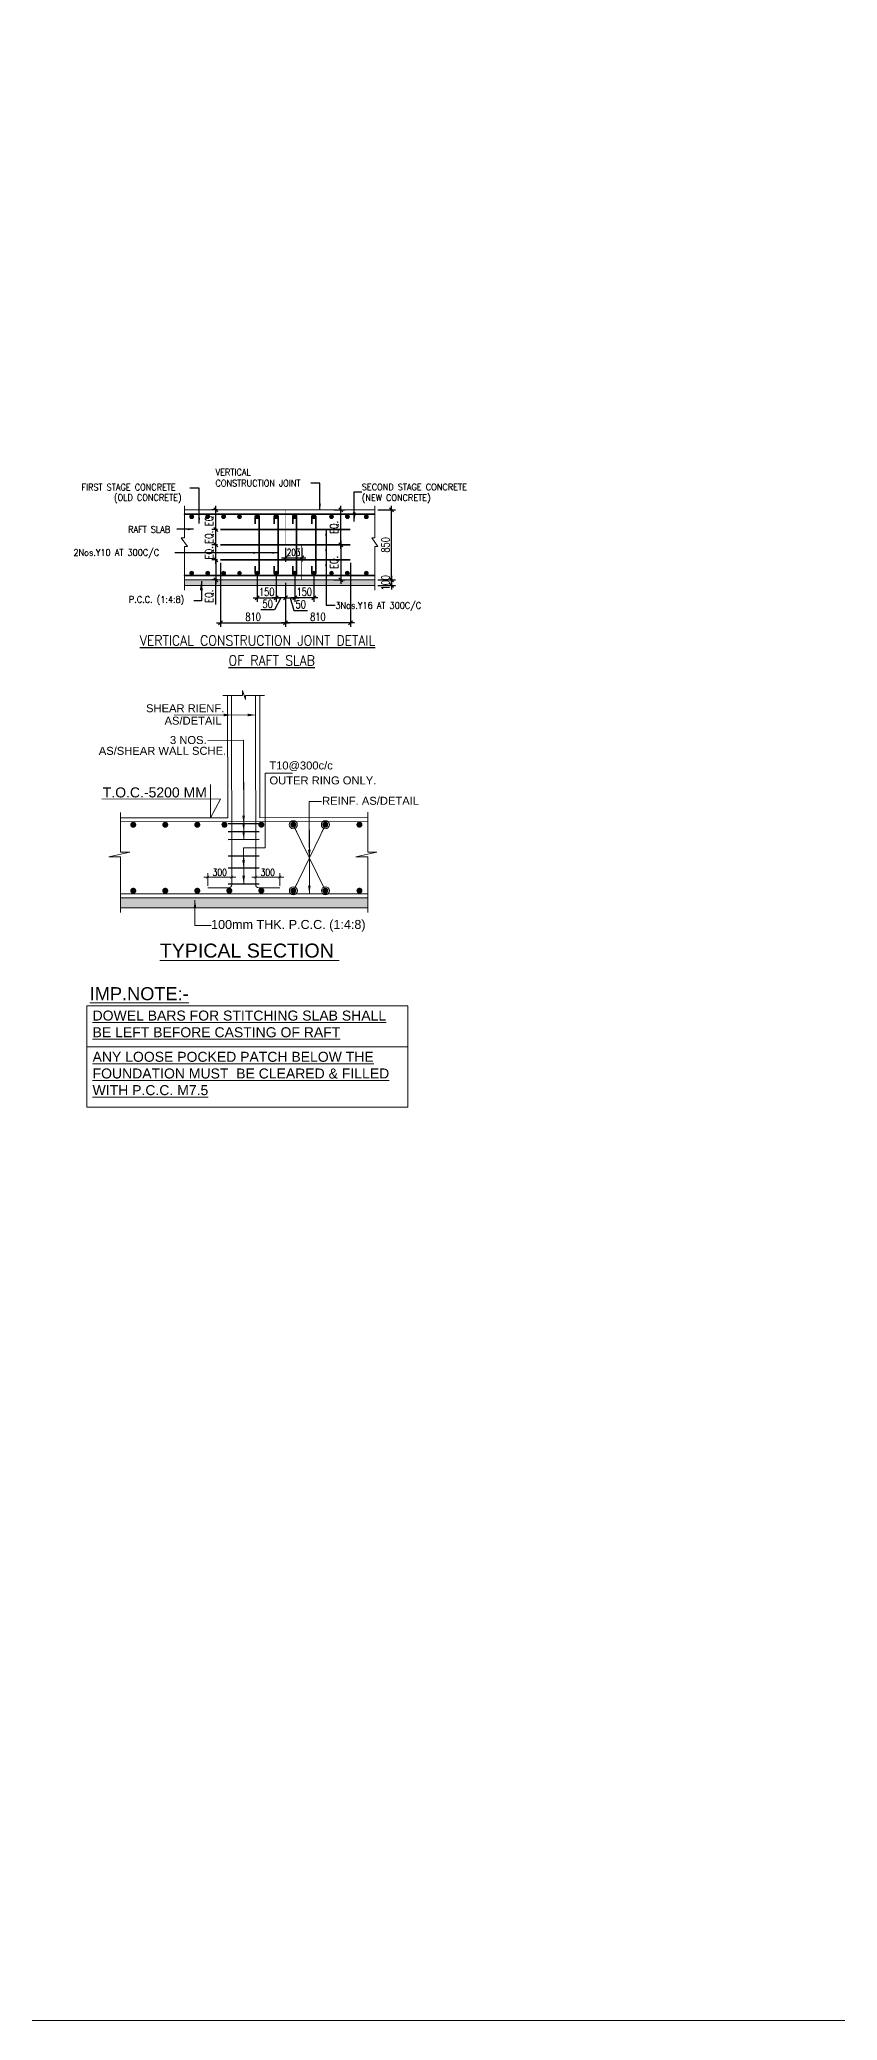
# Model space of a CAD drawing. Header units: millimetres. Extents: x 1123469 to 1752051, y -126924 to 196924.
# Drawn here: x 1429354 to 1449287, y 76541 to 126037 of the extents above; entities that cross this region are included whole.
import ezdxf

# ---------------------------------------------------------------- set-up
doc = ezdxf.new("R2010")
doc.units = ezdxf.units.MM
doc.header["$LTSCALE"] = 500
doc.header["$MEASUREMENT"] = 0
doc.header["$PDMODE"] = 34
doc.linetypes.add('( Hidden )', pattern=[0.375, 0.25, -0.125])
doc.linetypes.add('DASHED', pattern=[0.75, 0.5, -0.25])
doc.layers.get('Defpoints').update_dxf_attribs({"lineweight": 0})
for name, color, linetype, lineweight in [('ARWO', 1, 'Continuous', 18), ('DIM', 1, 'Continuous', 20), ('HATCH', 1, 'Continuous', 5), ('LINE', 7, 'Continuous', 13), ('RAFT LINE', 251, 'Continuous', 0), ('RAFT REIN.', 7, 'Continuous', 18), ('RAFT REIN. MARK', 3, 'Continuous', 18), ('RAFT SECTION', 4, 'Continuous', 18), ('REINFORCEMENT', 255, 'Continuous', 35), ('S - SUNK', 251, 'Continuous', 0), ('Section', 32, 'DASHED', 5), ('T1', 1, 'Continuous', 15), ('TEXT', 7, 'Continuous', 13), ('TEXT 01', 3, 'Continuous', 15), ('TEXT-FT', 3, 'Continuous', 5), ('TEXT01', 6, 'Continuous', 15)]:
    doc.layers.add(name, color=color, linetype=linetype, lineweight=lineweight)
for name, color, linetype in [('BAR', 1, 'Continuous'), ('Dim aa', 252, 'Continuous'), ('Reinf', 4, 'Continuous'), ('reinf.', 4, 'Continuous'), ('S-DIM', 2, 'Continuous'), ('TEXT 1', 1, 'Continuous')]:
    doc.layers.add(name, color=color, linetype=linetype)
doc.styles.add('3mm', font='arial.ttf')
doc.styles.add('dim1', font='arial.ttf', dxfattribs={"height": 5})
doc.styles.add('DIM50', font='simplex.shx', dxfattribs={"width": 0.75})
doc.styles.add('GN-DIM', font='romand.shx', dxfattribs={"width": 0.9, "height": 250})
doc.styles.add('MANJEET', font='romans.shx', dxfattribs={"width": 0.8})
doc.styles.add('rawat.25', font='simplex.shx', dxfattribs={"height": 300})
doc.styles.add('ROMANS', font='arialbd.ttf', dxfattribs={"width": 0.75})
doc.styles.add('RT', font='romant.shx', dxfattribs={"height": 8})
doc.styles.get("Standard").update_dxf_attribs({"font": 'arial.ttf'})
doc.linetypes.add('ZIGZAG', pattern='A,0.00254,-5.08,[131,ltypeshp.shx,S=5.08,R=0,X=-5.08,Y=0],-10.16,[131,ltypeshp.shx,S=5.08,R=180,X=5.08,Y=0],-5.08', length=20.32254)
doc.dimstyles.new('MANJEET', dxfattribs={"dimtxt": 175, "dimasz": 75, "dimexe": 100, "dimexo": 50, "dimgap": 35, "dimtad": 1, "dimdec": 0, "dimrnd": 5, "dimzin": 0, "dimdsep": 46, "dimtxsty": 'MANJEET', "dimblk": 'ARCHTICK', "dimcen": 0.09, "dimdle": 100, "dimclrd": 1, "dimclre": 1, "dimclrt": 3, "dimadec": 0, "dimazin": 0, "dimtfac": 1, "dimtdec": 0, "dimtofl": 0, "dimtmove": 0, "dimatfit": 3, "dimfxl": 4, "dimtolj": 1, "dimtzin": 0, "dimlwd": 13, "dimlwe": 15, "dimarcsym": 1})
doc.dimstyles.new('mm 1-25 [4 x]', dxfattribs={"dimtxt": 300, "dimasz": 225, "dimexe": 0.18, "dimexo": 0.0625, "dimgap": 50, "dimtad": 1, "dimdec": 0, "dimlfac": 0.25, "dimzin": 0, "dimdsep": 46, "dimtxsty": 'ROMANS', "dimcen": 0.09, "dimclrd": 253, "dimclre": 253, "dimclrt": 4, "dimadec": 0, "dimazin": 0, "dimtfac": 1, "dimtdec": 0, "dimtofl": 0, "dimtmove": 0, "dimatfit": 3, "dimfxl": 1, "dimtolj": 1, "dimtzin": 0, "dimarcsym": 0})
doc.dimstyles.new('PARAMVEER', dxfattribs={"dimtxt": 200, "dimasz": 100, "dimexe": 0, "dimexo": 25, "dimgap": 10, "dimtad": 1, "dimdec": 0, "dimrnd": 5, "dimzin": 0, "dimdsep": 46, "dimtxsty": '3mm', "dimblk": 'OBLIQUE', "dimcen": 0.09, "dimdle": 75, "dimclrd": 1, "dimclre": 1, "dimclrt": 3, "dimadec": 0, "dimazin": 0, "dimtfac": 1, "dimtdec": 0, "dimtmove": 1, "dimatfit": 3, "dimfxl": 100, "dimtolj": 1, "dimtzin": 0, "dimlwd": 18, "dimlwe": 5, "dimarcsym": 0})
doc.dimstyles.new('rawat.25', dxfattribs={"dimtxt": 300, "dimasz": 75, "dimexe": 100, "dimexo": 50, "dimgap": 35, "dimtad": 1, "dimdec": 0, "dimlfac": 0.25, "dimzin": 1, "dimdsep": 46, "dimtxsty": 'rawat.25', "dimblk": 'ARCHTICK', "dimcen": 0.09, "dimdle": 100, "dimclrd": 232, "dimclre": 232, "dimclrt": 3, "dimadec": 0, "dimazin": 0, "dimtfac": 1, "dimtdec": 0, "dimtix": 1, "dimtmove": 1, "dimatfit": 0, "dimfxl": 1, "dimarcsym": 0})
doc.dimstyles.new('section dim.', dxfattribs={"dimtxt": 250, "dimasz": 100, "dimexe": 100, "dimexo": 75, "dimgap": 50, "dimtad": 1, "dimdec": 0, "dimlfac": 0.5, "dimzin": 1, "dimdsep": 46, "dimtxsty": 'DIM50', "dimblk": 'OBLIQUE', "dimcen": 6, "dimdle": 100, "dimclrd": 1, "dimclre": 1, "dimclrt": 3, "dimadec": 0, "dimazin": 0, "dimtfac": 1, "dimtdec": 0, "dimtmove": 1, "dimatfit": 0, "dimfxl": 1, "dimtolj": 1, "dimtzin": 0, "dimarcsym": 0})

# ---------------------------------------------------------------- blocks, each defined once
blk = doc.blocks.new('_ArchTick')
at = {"color": 0, "linetype": 'ByBlock', "const_width": 0.15}
blk.add_lwpolyline([(-0.5, -0.5), (0.5, 0.5)], dxfattribs=at)
blk = doc.blocks.new('*D717')
at = {"layer": 'Defpoints', "color": 0, "linetype": 'ByBlock', "transparency": 16777216}
for p in [(6937098, -1113145), (6936498, -1113333), (6937098, -1113408)]:
    blk.add_point(p, dxfattribs=at)
at = {"layer": 'DIM', "color": 1, "lineweight": 13, "transparency": 16777216}
blk.add_line((6936398, -1113145), (6937198, -1113145), dxfattribs=at)
at = {"layer": 'DIM', "color": 1, "lineweight": 15, "transparency": 16777216}
for p, q in [((6936498, -1113283), (6936498, -1113045)), ((6937098, -1113358), (6937098, -1113045))]:
    blk.add_line(p, q, dxfattribs=at)
at = {"layer": 'DIM', "color": 1, "linetype": 'ByBlock', "lineweight": 13, "transparency": 16777216, "xscale": 75, "yscale": 75, "zscale": 75, "rotation": 180}
blk.add_blockref('_ArchTick', (6936498, -1113145), dxfattribs=at)
at = {"layer": 'DIM', "color": 1, "linetype": 'ByBlock', "lineweight": 13, "transparency": 16777216, "xscale": 75, "yscale": 75, "zscale": 75}
blk.add_blockref('_ArchTick', (6937098, -1113145), dxfattribs=at)
at = {"layer": 'DIM', "color": 3, "linetype": 'ByBlock', "lineweight": 13, "transparency": 16777216, "insert": (6936798, -1113022), "char_height": 175, "attachment_point": 5, "style": 'MANJEET'}
blk.add_mtext('\\A1;300', dxfattribs=at)
blk = doc.blocks.new('_Oblique')
at = {"color": 0, "linetype": 'ByBlock', "lineweight": -2}
blk.add_line((-0.5, -0.5), (0.5, 0.5), dxfattribs=at)
blk = doc.blocks.new('*D718')
at = {"layer": 'Defpoints', "color": 0, "linetype": 'ByBlock', "transparency": 16777216}
for p in [(6935298, -1113145), (6935298, -1113408), (6935898, -1113333)]:
    blk.add_point(p, dxfattribs=at)
at = {"layer": 'DIM', "color": 1, "lineweight": 13, "transparency": 16777216}
blk.add_line((6935998, -1113145), (6935198, -1113145), dxfattribs=at)
at = {"layer": 'DIM', "color": 1, "lineweight": 15, "transparency": 16777216}
for p, q in [((6935298, -1113358), (6935298, -1113045)), ((6935898, -1113283), (6935898, -1113045))]:
    blk.add_line(p, q, dxfattribs=at)
at = {"layer": 'DIM', "color": 1, "linetype": 'ByBlock', "lineweight": 13, "transparency": 16777216, "xscale": 75, "yscale": 75, "zscale": 75, "rotation": 180}
blk.add_blockref('_ArchTick', (6935298, -1113145), dxfattribs=at)
at = {"layer": 'DIM', "color": 1, "linetype": 'ByBlock', "lineweight": 13, "transparency": 16777216, "xscale": 75, "yscale": 75, "zscale": 75}
blk.add_blockref('_ArchTick', (6935898, -1113145), dxfattribs=at)
at = {"layer": 'DIM', "color": 3, "linetype": 'ByBlock', "lineweight": 13, "transparency": 16777216, "insert": (6935598, -1113022), "char_height": 175, "attachment_point": 5, "style": 'MANJEET'}
blk.add_mtext('\\A1;300', dxfattribs=at)
blk = doc.blocks.new('*D537')
at = {"layer": 'Defpoints', "color": 0, "transparency": 16777216}
for p in [(1427678, 113341), (1428094, 113341), (1427678, 111586)]:
    blk.add_point(p, dxfattribs=at)
at = {"layer": 'S-DIM', "color": 1, "lineweight": -2, "transparency": 16777216}
for p, q in [((1428094, 111486), (1428094, 113441)), ((1427753, 113341), (1428194, 113341)), ((1427753, 111586), (1428194, 111586))]:
    blk.add_line(p, q, dxfattribs=at)
at = {"layer": 'S-DIM', "color": 1, "lineweight": -2, "transparency": 16777216, "xscale": 100, "yscale": 100, "zscale": 100}
for p, rotation in [((1428094, 113341), 90), ((1428094, 111586), 270)]:
    blk.add_blockref('_Oblique', p, dxfattribs=dict(at, rotation=rotation))
at = {"layer": 'S-DIM', "color": 3, "transparency": 16777216, "insert": (1427944, 112463), "char_height": 200, "attachment_point": 5, "rotation": 90, "style": 'DIM50'}
blk.add_mtext('\\A1;850', dxfattribs=at)
blk = doc.blocks.new('*D538')
at = {"layer": 'Defpoints', "color": 0, "transparency": 16777216}
for p in [(1423825, 112087), (1425445, 111586), (1425445, 110515)]:
    blk.add_point(p, dxfattribs=at)
at = {"layer": 'S-DIM', "color": 1, "lineweight": -2, "transparency": 16777216}
for p, q in [((1423825, 112012), (1423825, 110415)), ((1425445, 111511), (1425445, 110415)), ((1423725, 110515), (1425545, 110515))]:
    blk.add_line(p, q, dxfattribs=at)
at = {"layer": 'S-DIM', "color": 1, "lineweight": -2, "transparency": 16777216, "xscale": 100, "yscale": 100, "zscale": 100, "rotation": 180}
blk.add_blockref('_Oblique', (1423825, 110515), dxfattribs=at)
at = {"layer": 'S-DIM', "color": 1, "lineweight": -2, "transparency": 16777216, "xscale": 100, "yscale": 100, "zscale": 100}
blk.add_blockref('_Oblique', (1425445, 110515), dxfattribs=at)
at = {"layer": 'S-DIM', "color": 3, "transparency": 16777216, "insert": (1424635, 110665), "char_height": 200, "attachment_point": 5, "style": 'DIM50'}
blk.add_mtext('\\A1;810', dxfattribs=at)
blk = doc.blocks.new('*D561')
at = {"layer": 'Defpoints', "color": 0, "transparency": 16777216}
for p in [(1425215, 111757), (1425445, 111586), (1425215, 111137)]:
    blk.add_point(p, dxfattribs=at)
at = {"layer": 'S-DIM', "color": 1, "lineweight": -2, "transparency": 16777216}
for p, q in [((1425215, 111682), (1425215, 111037)), ((1425445, 111511), (1425445, 111037)), ((1425215, 111137), (1425115, 111137)), ((1425330, 111137), (1425171, 110837)), ((1425445, 111137), (1425215, 111137)), ((1425445, 111137), (1425215, 111137)), ((1425445, 111137), (1425545, 111137)), ((1425171, 110837), (1424828, 110837))]:
    blk.add_line(p, q, dxfattribs=at)
at = {"layer": 'S-DIM', "color": 1, "lineweight": -2, "transparency": 16777216, "xscale": 100, "yscale": 100, "zscale": 100}
blk.add_blockref('_Oblique', (1425215, 111137), dxfattribs=at)
at = {"layer": 'S-DIM', "color": 1, "lineweight": -2, "transparency": 16777216, "xscale": 100, "yscale": 100, "zscale": 100, "rotation": 180}
blk.add_blockref('_Oblique', (1425445, 111137), dxfattribs=at)
at = {"layer": 'S-DIM', "color": 3, "transparency": 16777216, "insert": (1424999, 110987), "char_height": 200, "attachment_point": 5, "style": 'DIM50'}
blk.add_mtext('\\A1;50', dxfattribs=at)
blk = doc.blocks.new('*D539')
at = {"layer": 'Defpoints', "color": 0, "transparency": 16777216}
for p in [(1427065, 112087), (1425445, 111586), (1425445, 110515)]:
    blk.add_point(p, dxfattribs=at)
at = {"layer": 'S-DIM', "color": 1, "lineweight": -2, "transparency": 16777216}
for p, q in [((1427065, 112012), (1427065, 110415)), ((1425445, 111511), (1425445, 110415)), ((1427165, 110515), (1425345, 110515))]:
    blk.add_line(p, q, dxfattribs=at)
at = {"layer": 'S-DIM', "color": 1, "lineweight": -2, "transparency": 16777216, "xscale": 100, "yscale": 100, "zscale": 100, "rotation": 180}
blk.add_blockref('_Oblique', (1425445, 110515), dxfattribs=at)
at = {"layer": 'S-DIM', "color": 1, "lineweight": -2, "transparency": 16777216, "xscale": 100, "yscale": 100, "zscale": 100}
blk.add_blockref('_Oblique', (1427065, 110515), dxfattribs=at)
at = {"layer": 'S-DIM', "color": 3, "transparency": 16777216, "insert": (1426255, 110665), "char_height": 200, "attachment_point": 5, "style": 'DIM50'}
blk.add_mtext('\\A1;810', dxfattribs=at)
blk = doc.blocks.new('*D562')
at = {"layer": 'Defpoints', "color": 0, "transparency": 16777216}
for p in [(1425445, 111586), (1425675, 111757), (1425675, 111137)]:
    blk.add_point(p, dxfattribs=at)
at = {"layer": 'S-DIM', "color": 1, "lineweight": -2, "transparency": 16777216}
for p, q in [((1425445, 111511), (1425445, 111037)), ((1425675, 111682), (1425675, 111037)), ((1425445, 111137), (1425345, 111137)), ((1425445, 111137), (1425675, 111137)), ((1425445, 111137), (1425675, 111137)), ((1425560, 111137), (1425655, 110827)), ((1425675, 111137), (1425775, 111137)), ((1425655, 110827), (1425998, 110827))]:
    blk.add_line(p, q, dxfattribs=at)
at = {"layer": 'S-DIM', "color": 1, "lineweight": -2, "transparency": 16777216, "xscale": 100, "yscale": 100, "zscale": 100}
blk.add_blockref('_Oblique', (1425445, 111137), dxfattribs=at)
at = {"layer": 'S-DIM', "color": 1, "lineweight": -2, "transparency": 16777216, "xscale": 100, "yscale": 100, "zscale": 100, "rotation": 180}
blk.add_blockref('_Oblique', (1425675, 111137), dxfattribs=at)
at = {"layer": 'S-DIM', "color": 3, "transparency": 16777216, "insert": (1425826, 110977), "char_height": 200, "attachment_point": 5, "style": 'DIM50'}
blk.add_mtext('\\A1;50', dxfattribs=at)
blk = doc.blocks.new('*D540')
at = {"layer": 'Defpoints', "color": 0, "transparency": 16777216}
for p in [(1424738, 111757), (1425215, 111757), (1425215, 111137)]:
    blk.add_point(p, dxfattribs=at)
at = {"layer": 'S-DIM', "color": 1, "lineweight": -2, "transparency": 16777216}
for p, q in [((1424738, 111682), (1424738, 111037)), ((1425215, 111682), (1425215, 111037)), ((1424638, 111137), (1425315, 111137))]:
    blk.add_line(p, q, dxfattribs=at)
at = {"layer": 'S-DIM', "color": 1, "lineweight": -2, "transparency": 16777216, "xscale": 100, "yscale": 100, "zscale": 100, "rotation": 180}
blk.add_blockref('_Oblique', (1424738, 111137), dxfattribs=at)
at = {"layer": 'S-DIM', "color": 1, "lineweight": -2, "transparency": 16777216, "xscale": 100, "yscale": 100, "zscale": 100}
blk.add_blockref('_Oblique', (1425215, 111137), dxfattribs=at)
at = {"layer": 'S-DIM', "color": 3, "transparency": 16777216, "insert": (1424976, 111287), "char_height": 200, "attachment_point": 5, "style": 'DIM50'}
blk.add_mtext('\\A1;150', dxfattribs=at)
blk = doc.blocks.new('*D541')
at = {"layer": 'Defpoints', "color": 0, "transparency": 16777216}
for p in [(1425675, 111757), (1426151, 111757), (1425675, 111137)]:
    blk.add_point(p, dxfattribs=at)
at = {"layer": 'S-DIM', "color": 1, "lineweight": -2, "transparency": 16777216}
for p, q in [((1425675, 111682), (1425675, 111037)), ((1426151, 111682), (1426151, 111037)), ((1426251, 111137), (1425575, 111137))]:
    blk.add_line(p, q, dxfattribs=at)
at = {"layer": 'S-DIM', "color": 1, "lineweight": -2, "transparency": 16777216, "xscale": 100, "yscale": 100, "zscale": 100, "rotation": 180}
blk.add_blockref('_Oblique', (1425675, 111137), dxfattribs=at)
at = {"layer": 'S-DIM', "color": 1, "lineweight": -2, "transparency": 16777216, "xscale": 100, "yscale": 100, "zscale": 100}
blk.add_blockref('_Oblique', (1426151, 111137), dxfattribs=at)
at = {"layer": 'S-DIM', "color": 3, "transparency": 16777216, "insert": (1425913, 111287), "char_height": 200, "attachment_point": 5, "style": 'DIM50'}
blk.add_mtext('\\A1;150', dxfattribs=at)
blk = doc.blocks.new('*D542')
at = {"layer": 'Defpoints', "color": 0, "transparency": 16777216}
for p in [(1425445, 112463), (1425850, 112463), (1425850, 112140)]:
    blk.add_point(p, dxfattribs=at)
at = {"layer": 'S-DIM', "color": 1, "lineweight": -2, "transparency": 16777216}
for p, q in [((1425445, 112388), (1425445, 112040)), ((1425850, 112388), (1425850, 112040)), ((1425345, 112140), (1425950, 112140))]:
    blk.add_line(p, q, dxfattribs=at)
at = {"layer": 'S-DIM', "color": 1, "lineweight": -2, "transparency": 16777216, "xscale": 100, "yscale": 100, "zscale": 100, "rotation": 180}
blk.add_blockref('_Oblique', (1425445, 112140), dxfattribs=at)
at = {"layer": 'S-DIM', "color": 1, "lineweight": -2, "transparency": 16777216, "xscale": 100, "yscale": 100, "zscale": 100}
blk.add_blockref('_Oblique', (1425850, 112140), dxfattribs=at)
at = {"layer": 'S-DIM', "color": 3, "transparency": 16777216, "insert": (1425647, 112277), "char_height": 175, "attachment_point": 5, "style": 'DIM50'}
blk.add_mtext('\\A1;203', dxfattribs=at)
blk = doc.blocks.new('*D543')
at = {"layer": 'Defpoints', "color": 0, "transparency": 16777216}
for p in [(1426580, 113341), (1426826, 113341), (1426580, 112463)]:
    blk.add_point(p, dxfattribs=at)
at = {"layer": 'S-DIM', "color": 1, "lineweight": -2, "transparency": 16777216}
for p, q in [((1426826, 112363), (1426826, 113441)), ((1426655, 113341), (1426926, 113341)), ((1426655, 112463), (1426926, 112463))]:
    blk.add_line(p, q, dxfattribs=at)
at = {"layer": 'S-DIM', "color": 1, "lineweight": -2, "transparency": 16777216, "xscale": 100, "yscale": 100, "zscale": 100}
for p, rotation in [((1426826, 113341), 90), ((1426826, 112463), 270)]:
    blk.add_blockref('_Oblique', p, dxfattribs=dict(at, rotation=rotation))
at = {"layer": 'S-DIM', "color": 3, "transparency": 16777216, "insert": (1426667, 112902), "char_height": 200, "attachment_point": 5, "rotation": 90, "style": 'DIM50'}
blk.add_mtext('\\A1;EQ.', dxfattribs=at)
blk = doc.blocks.new('*D544')
at = {"layer": 'Defpoints', "color": 0, "transparency": 16777216}
for p in [(1426580, 112463), (1426580, 111586), (1426826, 111586)]:
    blk.add_point(p, dxfattribs=at)
at = {"layer": 'S-DIM', "color": 1, "lineweight": -2, "transparency": 16777216}
for p, q in [((1426655, 112463), (1426926, 112463)), ((1426826, 112563), (1426826, 111486)), ((1426655, 111586), (1426926, 111586))]:
    blk.add_line(p, q, dxfattribs=at)
at = {"layer": 'S-DIM', "color": 1, "lineweight": -2, "transparency": 16777216, "xscale": 100, "yscale": 100, "zscale": 100}
for p, rotation in [((1426826, 112463), 90), ((1426826, 111586), 270)]:
    blk.add_blockref('_Oblique', p, dxfattribs=dict(at, rotation=rotation))
at = {"layer": 'S-DIM', "color": 3, "transparency": 16777216, "insert": (1426667, 112025), "char_height": 200, "attachment_point": 5, "rotation": 90, "style": 'DIM50'}
blk.add_mtext('\\A1;EQ.', dxfattribs=at)
blk = doc.blocks.new('*D563')
at = {"layer": 'Defpoints', "color": 0, "transparency": 16777216}
for p in [(1427678, 111586), (1427678, 111451), (1428094, 111451)]:
    blk.add_point(p, dxfattribs=at)
at = {"layer": 'S-DIM', "color": 1, "lineweight": -2, "transparency": 16777216}
for p, q in [((1427753, 111586), (1428194, 111586)), ((1427753, 111451), (1428194, 111451)), ((1428094, 111686), (1428094, 111351))]:
    blk.add_line(p, q, dxfattribs=at)
at = {"layer": 'S-DIM', "color": 1, "lineweight": -2, "transparency": 16777216, "xscale": 100, "yscale": 100, "zscale": 100}
for p, rotation in [((1428094, 111586), 90), ((1428094, 111451), 270)]:
    blk.add_blockref('_Oblique', p, dxfattribs=dict(at, rotation=rotation))
at = {"layer": 'S-DIM', "color": 3, "transparency": 16777216, "insert": (1427944, 111518), "char_height": 200, "attachment_point": 5, "rotation": 90, "style": 'DIM50'}
blk.add_mtext('\\A1;100', dxfattribs=at)
blk = doc.blocks.new('*D564')
at = {"layer": 'Defpoints', "color": 0, "transparency": 16777216}
for p in [(1423825, 112087), (1423704, 111586), (1423825, 111586)]:
    blk.add_point(p, dxfattribs=at)
at = {"layer": 'S-DIM', "color": 1, "lineweight": -2, "transparency": 16777216}
for p, q in [((1423750, 112087), (1423604, 112087)), ((1423704, 112087), (1423704, 112187)), ((1423704, 112087), (1423704, 111586)), ((1423704, 112087), (1423704, 111586)), ((1423750, 111586), (1423604, 111586)), ((1423704, 111586), (1423704, 111486)), ((1423704, 110976), (1423704, 111586))]:
    blk.add_line(p, q, dxfattribs=at)
at = {"layer": 'S-DIM', "color": 1, "lineweight": -2, "transparency": 16777216, "xscale": 100, "yscale": 100, "zscale": 100}
for p, rotation in [((1423704, 112087), 270), ((1423704, 111586), 90)]:
    blk.add_blockref('_Oblique', p, dxfattribs=dict(at, rotation=rotation))
at = {"layer": 'S-DIM', "color": 3, "transparency": 16777216, "insert": (1423544, 111179), "char_height": 200, "attachment_point": 5, "rotation": 90, "style": 'DIM50'}
blk.add_mtext('\\A1;EQ.', dxfattribs=at)
blk = doc.blocks.new('*D565')
at = {"layer": 'Defpoints', "color": 0, "transparency": 16777216}
for p in [(1423704, 112463), (1423825, 112463), (1423825, 112087)]:
    blk.add_point(p, dxfattribs=at)
at = {"layer": 'S-DIM', "color": 1, "lineweight": -2, "transparency": 16777216}
for p, q in [((1423750, 112463), (1423604, 112463)), ((1423704, 111987), (1423704, 112563)), ((1423750, 112087), (1423604, 112087))]:
    blk.add_line(p, q, dxfattribs=at)
at = {"layer": 'S-DIM', "color": 1, "lineweight": -2, "transparency": 16777216, "xscale": 100, "yscale": 100, "zscale": 100}
for p, rotation in [((1423704, 112463), 90), ((1423704, 112087), 270)]:
    blk.add_blockref('_Oblique', p, dxfattribs=dict(at, rotation=rotation))
at = {"layer": 'S-DIM', "color": 3, "transparency": 16777216, "insert": (1423544, 112265), "char_height": 200, "attachment_point": 5, "rotation": 90, "style": 'DIM50'}
blk.add_mtext('\\A1;EQ.', dxfattribs=at)
blk = doc.blocks.new('*D566')
at = {"layer": 'Defpoints', "color": 0, "transparency": 16777216}
for p in [(1423704, 112846), (1423825, 112846), (1423825, 112463)]:
    blk.add_point(p, dxfattribs=at)
at = {"layer": 'S-DIM', "color": 1, "lineweight": -2, "transparency": 16777216}
for p, q in [((1423704, 112363), (1423704, 112946)), ((1423750, 112846), (1423604, 112846)), ((1423750, 112463), (1423604, 112463))]:
    blk.add_line(p, q, dxfattribs=at)
at = {"layer": 'S-DIM', "color": 1, "lineweight": -2, "transparency": 16777216, "xscale": 100, "yscale": 100, "zscale": 100}
for p, rotation in [((1423704, 112846), 90), ((1423704, 112463), 270)]:
    blk.add_blockref('_Oblique', p, dxfattribs=dict(at, rotation=rotation))
at = {"layer": 'S-DIM', "color": 3, "transparency": 16777216, "insert": (1423544, 112654), "char_height": 200, "attachment_point": 5, "rotation": 90, "style": 'DIM50'}
blk.add_mtext('\\A1;EQ.', dxfattribs=at)
blk = doc.blocks.new('*D567')
at = {"layer": 'Defpoints', "color": 0, "transparency": 16777216}
for p in [(1423704, 113341), (1423825, 113341), (1423825, 112846)]:
    blk.add_point(p, dxfattribs=at)
at = {"layer": 'S-DIM', "color": 1, "lineweight": -2, "transparency": 16777216}
for p, q in [((1423704, 112746), (1423704, 113441)), ((1423750, 113341), (1423604, 113341)), ((1423750, 112846), (1423604, 112846))]:
    blk.add_line(p, q, dxfattribs=at)
at = {"layer": 'S-DIM', "color": 1, "lineweight": -2, "transparency": 16777216, "xscale": 100, "yscale": 100, "zscale": 100}
for p, rotation in [((1423704, 113341), 90), ((1423704, 112846), 270)]:
    blk.add_blockref('_Oblique', p, dxfattribs=dict(at, rotation=rotation))
at = {"layer": 'S-DIM', "color": 3, "transparency": 16777216, "insert": (1423544, 113093), "char_height": 200, "attachment_point": 5, "rotation": 90, "style": 'DIM50'}
blk.add_mtext('\\A1;EQ.', dxfattribs=at)
blk = doc.blocks.new('BFE')
at = {"layer": 'HATCH', "linetype": 'ByBlock', "lineweight": 5}
h = blk.add_hatch(dxfattribs=at)
h.set_pattern_fill('AR-CONC', color=256, scale=30)
h.set_pattern_definition([(50, (0, 0), (215.178055, -18.8256405), [22.5, -247.5]), (355, (0, 0), (-41.6254, 225.65764), [18, -198]), (100.4514445, (17.93, -1.57), (173.552654, 206.831997), [19.1220576, -210.3426336]), (46.1842, (0, 60), (320.172399, -49.655784), [33.75, -371.25]), (96.6356355, (26.68, 55.86), (280.398584, 292.23558), [28.683103, -315.514128]), (351.184164, (0, 60), (280.398584, 292.23558), [27, -297]), (21, (30, 45), (179.0721156, -120.785667), [22.5, -247.5]), (326, (30, 45), (72.9945996, 217.5450135), [18, -198]), (71.4514447, (44.92, 34.93), (252.066713, 96.759346), [19.122057, -210.3426336]), (37.5, (0, 0), (3.6479566, 99.86815615), [0, -195.6, 0, -201, 0, -198.75]), (7.5, (0, 0), (78.9208612, 118.3235136), [0, -114.6, 0, -191.1, 0, -75.75]), (327.5, (-66.9, 0), (160.14673085, -6.7664615), [0, -75, 0, -234, 0, -310.5]), (317.5, (-96.9, 0), (174.9558508, 30.0314947), [0, -97.5, 0, -155.4, 0, -220.5])])
h.paths.add_polyline_path([(6933122.5, -1113658.2), (6939295.1, -1113658.2), (6939295.1, -1113908.2), (6933122.5, -1113908.2)])
at = {"layer": 'ARWO'}
for p, q in [((6936737.7, -1110541.7), (6937414.9, -1110541.7)), ((6936737.7, -1112414.8), (6936737.7, -1110541.7))]:
    blk.add_line(p, q, dxfattribs=at)
at = {"layer": 'BAR'}
for p, q in [((6935811.7, -1111803.9), (6936581.7, -1111803.9)), ((6935811.7, -1112001.4), (6936581.7, -1112001.4)), ((6935811.7, -1112198.9), (6936581.7, -1112198.9)), ((6935811.7, -1112613.9), (6936581.7, -1112613.9)), ((6935811.7, -1112913.9), (6936581.7, -1112913.9)), ((6935811.7, -1113308.9), (6936581.7, -1113308.9))]:
    blk.add_line(p, q, dxfattribs=at)
at = {"layer": 'Reinf', "color": 3, "linetype": 'ByBlock', "lineweight": 35, "const_width": 75}
for points in [[(6933474.9, -1111833.2, -1), (6933399.9, -1111833.2, -1)], [(6934274.9, -1111833.2, -1), (6934199.9, -1111833.2, -1)], [(6935074.9, -1111833.2, -1), (6934999.9, -1111833.2, -1)], [(6935754.9, -1111833.2, -1), (6935679.9, -1111833.2, -1)], [(6936674.9, -1111833.2, -1), (6936599.9, -1111833.2, -1)], [(6937474.9, -1111833.2, -1), (6937399.9, -1111833.2, -1)], [(6938274.9, -1111833.2, -1), (6938199.9, -1111833.2, -1)], [(6939126.9, -1111833.2, -1), (6939051.9, -1111833.2, -1)], [(6933474.9, -1113483.2, 1), (6933399.9, -1113483.2, 1)], [(6934274.9, -1113483.2, 1), (6934199.9, -1113483.2, 1)], [(6935074.9, -1113483.2, 1), (6934999.9, -1113483.2, 1)], [(6935874.9, -1113483.2, 1), (6935799.9, -1113483.2, 1)], [(6936674.9, -1113483.2, 1), (6936599.9, -1113483.2, 1)], [(6937474.9, -1113483.2, 1), (6937399.9, -1113483.2, 1)], [(6938274.9, -1113483.2, 1), (6938199.9, -1113483.2, 1)], [(6939126.9, -1113483.2, 1), (6939051.9, -1113483.2, 1)]]:
    blk.add_lwpolyline(points, format="xyb", close=True, dxfattribs=at)
at = {"layer": 'REINFORCEMENT', "color": 7, "lineweight": 13}
for p, q in [((6935897.5, -1113336.5), (6935897.5, -1108608.4)), ((6936497.5, -1113332.8), (6936497.5, -1108608.4)), ((6933122.5, -1111758.2), (6939295.1, -1111758.2)), ((6933122.5, -1113558.2), (6939295.1, -1113558.2)), ((6935822.5, -1113407.8), (6935297.5, -1113407.8)), ((6936572.5, -1113407.8), (6937097.5, -1113407.8))]:
    blk.add_line(p, q, dxfattribs=at)
for centre, start, end in [((6935822.5, -1113332.8), 270, 0), ((6936572.5, -1113332.8), 180, 270)]:
    blk.add_arc(centre, 75, start, end, dxfattribs=at)
at = {"layer": 'Section', "color": 4, "linetype": 'Continuous', "lineweight": 15}
for p, q in [((6935797.5, -1111658.2), (6935797.5, -1108608.4)), ((6936597.5, -1111658.2), (6936597.5, -1108608.4)), ((6935797.5, -1111658.2), (6933122.5, -1111658.2)), ((6939295.1, -1111658.2), (6936597.5, -1111658.2)), ((6939295.1, -1113658.2), (6933122.5, -1113658.2)), ((6939295.1, -1113908.2), (6933122.5, -1113908.2))]:
    blk.add_line(p, q, dxfattribs=at)
for points in [[(6935676.7, -1108608.4), (6936166.8, -1108608.4), (6936166.8, -1108481), (6936246.6, -1108708.3), (6936246.6, -1108608.4), (6936717.5, -1108608.4)], [(6933122.5, -1111523.2), (6933122.5, -1112518.5), (6933349.7, -1112518.5), (6932828.2, -1112638.8), (6933122.5, -1112638.8), (6933122.5, -1114029)], [(6939295.1, -1111523.2), (6939295.1, -1112518.5), (6939522.3, -1112518.5), (6939000.7, -1112638.8), (6939295.1, -1112638.8), (6939295.1, -1114029)]]:
    blk.add_lwpolyline(points, dxfattribs=at)
at = {"layer": 'TEXT', "ltscale": 2, "elevation": 4192346056.6}
blk.add_lwpolyline([(6932654.6, -1111187.1), (6935617.5, -1111198.9), (6935370.6, -1111658.2), (6935368.3, -1110832)], dxfattribs=at)
at = {"layer": 'TEXT 01', "color": 3, "linetype": 'ByBlock', "style": '3mm'}
for s, height, p in [('SHEAR RIENF.', 200, (6933758.5, -1109022.5)), ('AS/DETAIL', 200, (6934220.2, -1109333.4)), ('3 NOS.', 200, (6934356.9, -1109817.1)), ('AS/SHEAR WALL SCHE.', 200, (6932577.4, -1110086.7)), ('T10@300c/c', 200, (6936837.3, -1110453.4)), ('OUTER RING ONLY.', 200, (6936841.9, -1110826.8)), ('REINF. AS/DETAIL', 200, (6938156.6, -1111337)), ('%%UTYPICAL SECTION ', 350, (6934100.7, -1115153.7))]:
    blk.add_text(s, height=height, dxfattribs=at).set_placement(p)
at = {"layer": 'TEXT 01', "color": 3, "linetype": 'ByBlock', "insert": (6935381.7, -1114213.9, -4192346056.6), "char_height": 225, "attachment_point": 1, "style": '3mm'}
blk.add_mtext('100mm THK. P.C.C. (1:4:8)', dxfattribs=at)
at = {"layer": 'TEXT-FT', "ltscale": 2, "insert": (6932676.7, -1111154), "char_height": 250, "width": 4346.24, "attachment_point": 7}
blk.add_mtext('T.O.C.-5200 MM', dxfattribs=at)
at = {"layer": 'DIM', "color": 2, "linetype": 'ByBlock', "lineweight": 13}
dim = blk.add_linear_dim(base=(6935297.5, -1113144.6), p1=(6935897.5, -1113332.8), p2=(6935297.5, -1113407.8), angle=180, dimstyle='MANJEET', override={"dimlfac": 0.5, "dimfxl": 50}, dxfattribs=at)
dim.commit()
dim.dimension.update_dxf_attribs({"geometry": '*D718', "text_midpoint": (6935597.5, -1113022.1)})
dim = blk.add_linear_dim(base=(6937097.5, -1113144.6), p1=(6936497.5, -1113332.8), p2=(6937097.5, -1113407.8), dimstyle='MANJEET', override={"dimlfac": 0.5, "dimfxl": 50}, dxfattribs=at)
dim.commit()
dim.dimension.update_dxf_attribs({"geometry": '*D717', "text_midpoint": (6936797.5, -1113022.1)})
at = {"layer": 'ARWO'}
for points, override in [([(6935897.5, -1109091.6), (6934458.1, -1109091.6)], {"dimasz": 200}), ([(6936497.5, -1109091.6), (6934458.1, -1109091.6)], {"dimasz": 200}), ([(6936196.7, -1111803.9), (6936191.7, -1109724.8), (6935298.6, -1109724.8)], {"dimasz": 200}), ([(6936196.7, -1112001.4), (6936191.7, -1109724.8), (6935298.6, -1109724.8)], {"dimasz": 200}), ([(6936196.7, -1112198.9), (6936191.7, -1109724.8), (6935298.6, -1109724.8)], {"dimasz": 200}), ([(6937837.4, -1112658.2), (6937837.4, -1111257.4), (6938140.9, -1111257.4)], {"dimasz": 200}), ([(6937837.4, -1113558.2), (6937837.4, -1111257.4), (6938140.9, -1111257.4)], {"dimasz": 200}), ([(6937437.4, -1111833.2), (6938237.4, -1113483.2)], {"dimasz": 200, "dimldrblk": 'Origin'}), ([(6938237.4, -1113483.2), (6937437.4, -1111833.2)], {"dimasz": 200, "dimldrblk": 'Origin'}), ([(6938237.4, -1111833.2), (6937437.4, -1113483.2)], {"dimasz": 200, "dimldrblk": 'Origin'}), ([(6937437.4, -1113483.2), (6938237.4, -1111833.2)], {"dimasz": 200, "dimldrblk": 'Origin'}), ([(6936196.7, -1112913.9), (6936191.7, -1112414.8), (6936737.7, -1112414.8)], {"dimasz": 200}), ([(6936196.7, -1113308.9), (6936191.7, -1112414.8), (6936737.7, -1112414.8)], {"dimasz": 200}), ([(6934979.7, -1113717), (6934979.7, -1114355.5), (6935384.2, -1114355.5)], {"dimasz": 200})]:
    blk.add_leader(points, dimstyle='PARAMVEER', override=override, dxfattribs=at)
blk = doc.blocks.new('556')
at = {"layer": 'HATCH', "linetype": '( Hidden )', "lineweight": 20}
h = blk.add_hatch(dxfattribs=at)
h.set_pattern_fill('AR-CONC', color=256, scale=0.675)
h.set_pattern_definition([(50, (-3264563.4, 887698.28), (122.9746516, -10.7588827), [12.85875, -141.44625]), (355, (-3264563.4, 887698.28), (-23.7893095, 128.9633705), [10.287, -113.1573943]), (100.4514447, (-3264553.15, 887697.39), (99.1853418, 118.2044825), [10.928256, -120.210915]), (46.1842, (-3264563.4, 887732.57), (182.9783526, -28.3785714), [19.288125, -212.169375]), (96.6355576, (-3264548.15, 887730.21), (160.2477905, 167.012634), [16.3923906, -180.3165355]), (351.184151, (-3264563.4, 887732.57), (160.2477905, 167.012634), [15.430478, -169.735319]), (21, (-3264546.25, 887724), (102.339714, -69.0290088), [12.85875, -141.44625]), (326, (-3264546.25, 887724), (41.716369, 124.326877), [10.287, -113.157]), (71.451445, (-3264537.72, 887718.25), (144.056083, 55.297869), [10.928256, -120.210708]), (37.5, (-3264563.396, 887698.285), (2.0848072, 57.07465124), [0, -111.7854, 0, -114.8715, 0, -113.585625]), (7.5, (-3264563.396, 887698.285), (45.1032722, 67.621888), [0, -65.4939, 0, -109.21365, 0, -43.291125]), (327.5, (-3264601.63, 887698.285), (91.52365174, -3.8669022), [0, -42.8625, 0, -133.731, 0, -177.45075]), (317.5, (-3264618.774, 887698.285), (99.9871974, 17.1628814), [0, -55.72125, 0, -88.8111, 0, -126.01575])])
h.paths.add_polyline_path([(1427677.6, 111585.9), (1422918, 111585.9), (1422918, 111450.9), (1427677.6, 111450.9)])
at = {"layer": 'T1'}
h = blk.add_hatch(color=4, dxfattribs=at)
edge = h.paths.add_edge_path()
edge.add_arc((1423100.8, 113170.2), 48.3, 180, 540)
h = blk.add_hatch(color=4, dxfattribs=at)
edge = h.paths.add_edge_path()
edge.add_arc((1423499.1, 113170.2), 48.3, 180, 540)
h = blk.add_hatch(color=4, dxfattribs=at)
edge = h.paths.add_edge_path()
edge.add_arc((1423897.3, 113170.2), 48.3, 180, 540)
h = blk.add_hatch(color=4, dxfattribs=at)
edge = h.paths.add_edge_path()
edge.add_arc((1424295.6, 113170.2), 48.3, 180, 540)
h = blk.add_hatch(color=4, dxfattribs=at)
edge = h.paths.add_edge_path()
edge.add_arc((1424738.2, 113170.2), 48.3, 180, 540)
h = blk.add_hatch(color=4, dxfattribs=at)
edge = h.paths.add_edge_path()
edge.add_arc((1425214.5, 113170.2), 48.3, 180, 540)
h = blk.add_hatch(color=4, dxfattribs=at)
edge = h.paths.add_edge_path()
edge.add_arc((1425674.7, 113170.2), 48.3, 0, 360, ccw=False)
h = blk.add_hatch(color=4, dxfattribs=at)
edge = h.paths.add_edge_path()
edge.add_arc((1426151, 113170.2), 48.3, 0, 360, ccw=False)
h = blk.add_hatch(color=4, dxfattribs=at)
edge = h.paths.add_edge_path()
edge.add_arc((1426593.7, 113170.2), 48.3, 0, 360, ccw=False)
h = blk.add_hatch(color=4, dxfattribs=at)
edge = h.paths.add_edge_path()
edge.add_arc((1426991.9, 113170.2), 48.3, 0, 360, ccw=False)
h = blk.add_hatch(color=4, dxfattribs=at)
edge = h.paths.add_edge_path()
edge.add_arc((1427464.4, 113170.2), 48.3, 0, 360, ccw=False)
h = blk.add_hatch(color=4, dxfattribs=at)
edge = h.paths.add_edge_path()
edge.add_arc((1423100.8, 111756.5), 48.3, -180, 180, ccw=False)
h = blk.add_hatch(color=4, dxfattribs=at)
edge = h.paths.add_edge_path()
edge.add_arc((1423499.1, 111756.5), 48.3, -180, 180, ccw=False)
h = blk.add_hatch(color=4, dxfattribs=at)
edge = h.paths.add_edge_path()
edge.add_arc((1423897.3, 111756.5), 48.3, -180, 180, ccw=False)
h = blk.add_hatch(color=4, dxfattribs=at)
edge = h.paths.add_edge_path()
edge.add_arc((1424295.6, 111756.5), 48.3, -180, 180, ccw=False)
h = blk.add_hatch(color=4, dxfattribs=at)
edge = h.paths.add_edge_path()
edge.add_arc((1424738.2, 111756.5), 48.3, -180, 180, ccw=False)
h = blk.add_hatch(color=4, dxfattribs=at)
edge = h.paths.add_edge_path()
edge.add_arc((1425214.5, 111756.5), 48.3, -180, 180, ccw=False)
h = blk.add_hatch(color=4, dxfattribs=at)
edge = h.paths.add_edge_path()
edge.add_arc((1425674.7, 111756.5), 48.3, 0, 360)
h = blk.add_hatch(color=4, dxfattribs=at)
edge = h.paths.add_edge_path()
edge.add_arc((1426151, 111756.5), 48.3, 0, 360)
h = blk.add_hatch(color=4, dxfattribs=at)
edge = h.paths.add_edge_path()
edge.add_arc((1426593.7, 111756.5), 48.3, 0, 360)
h = blk.add_hatch(color=4, dxfattribs=at)
edge = h.paths.add_edge_path()
edge.add_arc((1426991.9, 111756.5), 48.3, 0, 360)
h = blk.add_hatch(color=4, dxfattribs=at)
edge = h.paths.add_edge_path()
edge.add_arc((1427464.4, 111756.5), 48.3, 0, 360)
at = {"color": 6, "linetype": 'ZIGZAG', "lineweight": 20, "ltscale": 15, "const_width": 13.5}
blk.add_lwpolyline([(1425444.6, 113340.9), (1425444.6, 112463.4), (1425849.6, 112463.4), (1425849.6, 111585.9)], dxfattribs=at)
at = {"layer": 'RAFT LINE', "color": 1, "linetype": 'Continuous', "lineweight": 18}
for points in [[(1422918, 111334.8), (1422918, 112422.8), (1422993.5, 112422.8), (1422842.2, 112636.4), (1422918, 112636.4), (1422918, 112636.4), (1422918, 113438.7)], [(1427676, 111334.8), (1427676, 112422.8), (1427751.6, 112422.8), (1427600.2, 112636.4), (1427676, 112636.4), (1427676, 112636.4), (1427676, 113438.7)]]:
    blk.add_lwpolyline(points, dxfattribs=at)
at = {"layer": 'RAFT REIN.', "color": 4, "linetype": 'Continuous', "lineweight": 35}
for p, q in [((1424689.6, 113170.2), (1424689.6, 112987.3)), ((1424786.8, 113170.2), (1424786.8, 111756.5)), ((1425165.9, 113170.2), (1425165.9, 112987.3)), ((1425263.1, 113170.2), (1425263.1, 111756.5)), ((1425626.1, 113170.2), (1425626.1, 112987.3)), ((1425723.3, 113170.2), (1425723.3, 111756.5)), ((1426102.4, 113170.2), (1426102.4, 112987.3)), ((1426199.6, 113170.2), (1426199.6, 111756.5)), ((1427064.6, 112845.6), (1423824.6, 112845.6)), ((1427064.6, 112463.4), (1423824.6, 112463.4)), ((1427064.6, 112086.6), (1423824.6, 112086.6)), ((1424689.6, 111934.3), (1424689.6, 111756.5)), ((1425165.9, 111934.3), (1425165.9, 111756.5)), ((1425626.1, 111934.3), (1425626.1, 111756.5)), ((1426102.4, 111934.3), (1426102.4, 111756.5))]:
    blk.add_line(p, q, dxfattribs=at)
for points in [[(1427677.6, 113227.8), (1422918, 113227.8)], [(1427677.6, 111699), (1422918, 111699)]]:
    blk.add_lwpolyline(points, close=True, dxfattribs=at)
for centre, start, end in [((1424738.2, 113170.2), 0, 180), ((1425214.5, 113170.2), 0, 180), ((1425674.7, 113170.2), 0, 180), ((1426151, 113170.2), 0, 180), ((1424738.2, 111756.5), 180, 0), ((1425214.5, 111756.5), 180, 0), ((1425674.7, 111756.5), 180, 0), ((1426151, 111756.5), 180, 0)]:
    blk.add_arc(centre, 48.6, start, end, dxfattribs=at)
at = {"layer": 'RAFT SECTION', "color": 3, "linetype": 'Continuous', "lineweight": 18}
for p, q in [((1427677.6, 113340.9), (1422918, 113340.9)), ((1427677.6, 111585.9), (1422918, 111585.9)), ((1427677.6, 111450.9), (1422918, 111450.9))]:
    blk.add_line(p, q, dxfattribs=at)
at = {"layer": 'T1', "color": 4}
for centre in [(1423100.8, 113170.2), (1423499.1, 113170.2), (1423897.3, 113170.2), (1424295.6, 113170.2), (1424738.2, 113170.2), (1425214.5, 113170.2), (1425674.7, 113170.2), (1426151, 113170.2), (1426593.7, 113170.2), (1426991.9, 113170.2), (1427464.4, 113170.2), (1423100.8, 111756.5), (1423499.1, 111756.5), (1423897.3, 111756.5), (1424295.6, 111756.5), (1424738.2, 111756.5), (1425214.5, 111756.5), (1425674.7, 111756.5), (1426151, 111756.5), (1426593.7, 111756.5), (1426991.9, 111756.5), (1427464.4, 111756.5)]:
    blk.add_circle(centre, 48.3, dxfattribs=at)
at = {"layer": 'TEXT', "color": 3, "style": 'GN-DIM', "width": 0.9}
for s, height, p in [('FIRST STAGE CONCRETE', 165.296, (1420345.2, 113821.2)), ('SECOND STAGE CONCRETE', 165.296, (1427351.3, 113826.8)), ('(OLD CONCRETE)', 165.296, (1421159.9, 113562.7)), ('(NEW CONCRETE)', 165.296, (1427351.3, 113560.4)), ('RAFT SLAB', 165.3, (1421512.9, 112767)), ('2Nos.Y10 AT 300C/C', 165.296, (1420146.2, 112189.7)), ('P.C.C. (1:4:8) ', 165.296, (1421531.9, 111017.2)), ('3Nos.Y16 AT 300C/C', 165.296, (1426693, 110869.1))]:
    blk.add_text(s, height=height, dxfattribs=at).set_placement(p)
at = {"layer": 'TEXT', "color": 3, "insert": (1423696.1, 114362.2), "char_height": 165.296, "width": 2473.041, "attachment_point": 1, "style": 'GN-DIM'}
blk.add_mtext('VERTICAL CONSTRUCTION JOINT ', dxfattribs=at)
at = {"layer": 'TEXT 1', "color": 3, "style": 'RT', "width": 0.9}
for s, p in [('%%UVERTICAL CONSTRUCTION JOINT DETAIL', (1421807, 109946.4)), ('%%UOF RAFT SLAB', (1424021.4, 109448.6))]:
    blk.add_text(s, height=253.125, dxfattribs=at).set_placement(p)
at = {"layer": 'S-DIM', "color": 4}
for base, p1, p2, angle, text, picture, middle in [((1423703.9, 113340.9), (1423824.6, 112845.6), (1423824.6, 113340.9), 90, 'EQ.', '*D567', (1423703.9, 113093.2)), ((1423703.9, 112845.6), (1423824.6, 112463.4), (1423824.6, 112845.6), 90, 'EQ.', '*D566', (1423703.9, 112654.5)), ((1423703.9, 112463.4), (1423824.6, 112086.6), (1423824.6, 112463.4), 90, 'EQ.', '*D565', (1423703.9, 112265)), ((1423703.9, 111585.9), (1423824.6, 112086.6), (1423824.6, 111585.9), 90, 'EQ.', '*D564', (1423703.9, 111179.3)), ((1425214.5, 111136.6), (1424738.2, 111756.5), (1425214.5, 111756.5), 180, '150', '*D540', (1424976.3, 111136.6)), ((1428094.4, 111450.9), (1427677.6, 111585.9), (1427677.6, 111450.9), 90, '100', '*D563', (1428094.4, 111518.4))]:
    dim = blk.add_linear_dim(base=base, p1=p1, p2=p2, angle=angle, text=text, dimstyle='section dim.', override={"dimtxt": 200}, dxfattribs=at)
    dim.commit()
    dim.dimension.update_dxf_attribs({"geometry": picture, "text_midpoint": middle, "dimtype": 128})
for base, p1, p2, text, picture, middle in [((1426826.4, 113340.9), (1426580.2, 112463.4), (1426580.2, 113340.9), 'EQ.', '*D543', (1426666.9, 112902.1)), ((1428094.4, 113340.9), (1427677.6, 111585.9), (1427677.6, 113340.9), '850', '*D537', (1427944.4, 112463.4)), ((1426826.4, 111585.9), (1426580.2, 112463.4), (1426580.2, 111585.9), 'EQ.', '*D544', (1426666.9, 112024.6))]:
    dim = blk.add_linear_dim(base=base, p1=p1, p2=p2, angle=90, text=text, dimstyle='section dim.', override={"dimtxt": 200}, dxfattribs=at)
    dim.commit()
    dim.dimension.update_dxf_attribs({"geometry": picture, "text_midpoint": middle})
dim = blk.add_linear_dim(base=(1425849.6040924, 112139.9456214), p1=(1425444.6040924, 112463.3749391), p2=(1425849.6040924, 112463.3749391), dimstyle='section dim.', override={"dimtxt": 175}, dxfattribs=at)
dim.commit()
dim.dimension.update_dxf_attribs({"geometry": '*D542', "text_midpoint": (1425647.1040924, 112139.9456214), "dimtype": 128})
dim = blk.add_linear_dim(base=(1425444.6, 110515.1), p1=(1423824.6, 112086.6), p2=(1425444.6, 111585.9), dimstyle='section dim.', override={"dimtxt": 200}, dxfattribs=at)
dim.commit()
dim.dimension.update_dxf_attribs({"geometry": '*D538', "text_midpoint": (1424634.6, 110665.1)})
dim = blk.add_linear_dim(base=(1425444.6, 110515.1), p1=(1427064.6, 112086.6), p2=(1425444.6, 111585.9), angle=180, dimstyle='section dim.', override={"dimtxt": 200}, dxfattribs=at)
dim.commit()
dim.dimension.update_dxf_attribs({"geometry": '*D539', "text_midpoint": (1426254.6, 110665.1)})
for base, p1, p2, text, picture, middle in [((1425214.5, 111136.6), (1425444.6, 111585.9), (1425214.5, 111756.5), '50', '*D561', (1425120.6, 110837)), ((1425674.7, 111136.6), (1425444.6, 111585.9), (1425674.7, 111756.5), '50', '*D562', (1425704.8, 110827.2)), ((1425674.7, 111136.6), (1426151, 111756.5), (1425674.7, 111756.5), '150', '*D541', (1425912.9, 111136.6))]:
    dim = blk.add_linear_dim(base=base, p1=p1, p2=p2, text=text, dimstyle='section dim.', override={"dimtxt": 200}, dxfattribs=at)
    dim.commit()
    dim.dimension.update_dxf_attribs({"geometry": picture, "text_midpoint": middle, "dimtype": 128})
at = {"layer": 'Dim aa'}
for points in [[(1427164, 113047.3), (1427164.1, 113791.2), (1427351.3, 113791.2)], [(1423342.8, 111556.3), (1423342.7, 111067.4), (1423155.6, 111067.4)]]:
    blk.add_leader(points, dimstyle='mm 1-25 [4 x]', override={"dimclrd": 1}, dxfattribs=at)
at = {"layer": 'RAFT REIN. MARK', "color": 1, "linetype": 'Continuous', "lineweight": 18}
for points in [[(1423288.7, 112995.7), (1423288.7, 113878.3), (1423055, 113878.3)], [(1426305, 113340.9), (1426305, 114004.4), (1426075.5, 114004.4)], [(1423148.1, 112852.3), (1422731.1, 112852.3)], [(1426459.8, 112845.6), (1426459.8, 110957.6), (1426682.3, 110957.6)], [(1426459.8, 112463.4), (1426459.8, 110957.6), (1426682.3, 110957.6)], [(1425263.1, 112265), (1422683.9, 112265)], [(1424786.8, 112265), (1422683.9, 112265)], [(1426459.8, 112086.6), (1426459.8, 110957.6), (1426682.3, 110957.6)]]:
    blk.add_leader(points, dimstyle='rawat.25', override={"dimasz": 150, "dimclrd": 1}, dxfattribs=at)

msp = doc.modelspace()

# ---------------------------------------------------------------- linework, layer by layer
at = {"layer": 'LINE', "color": 1, "lineweight": 20}
for points in [[(1430536.9, 101894.5), (1438556.9, 101894.5), (1438556.9, 100864.5), (1430536.9, 100864.5)], [(1430536.9, 100864.5), (1438556.9, 100864.5), (1438556.9, 99364.5), (1430536.9, 99364.5)]]:
    msp.add_lwpolyline(points, close=True, dxfattribs=at)
at = {"layer": 'S - SUNK', "color": 4, "ltscale": 10}
msp.add_lwpolyline([(1123469.1, 196923.7), (1674008.3, 196923.7), (1674008.3, 76540.6), (1123469.1, 76540.6)], close=True, dxfattribs=at)

# ---------------------------------------------------------------- block references
at = {"layer": 'DIM', "color": 6, "linetype": '( Hidden )', "lineweight": 20, "rotation": 0.01967999475220601}
msp.add_blockref('BFE', (-5502126, 1215869.8, 6.2), dxfattribs=at)
at = {"layer": 'reinf.', "color": 4}
msp.add_blockref('556', (10052.3, 948.4), dxfattribs=at)

# ---------------------------------------------------------------- texts
at = {"layer": 'TEXT 01', "color": 3, "linetype": 'ByBlock', "char_height": 250, "width": 7785.773, "attachment_point": 1, "style": '3mm'}
for s, insert in [('{\\LDOWEL BARS FOR STITCHING SLAB SHALL BE LEFT BEFORE CASTING OF RAFT}', (1430676.9, 101774.5)), ('{\\LANY LOOSE POCKED PATCH BELOW THE FOUNDATION MUST  BE CLEARED & FILLED WITH P.C.C. M7.5}', (1430676.9, 100744.5))]:
    msp.add_mtext(s, dxfattribs=dict(at, insert=insert))
at = {"layer": 'TEXT01', "color": 3, "style": 'dim1'}
msp.add_text('%%UIMP.NOTE:-', height=325, dxfattribs=at).set_placement((1430606.9, 102034.5))

doc.saveas('drawing.dxf')
